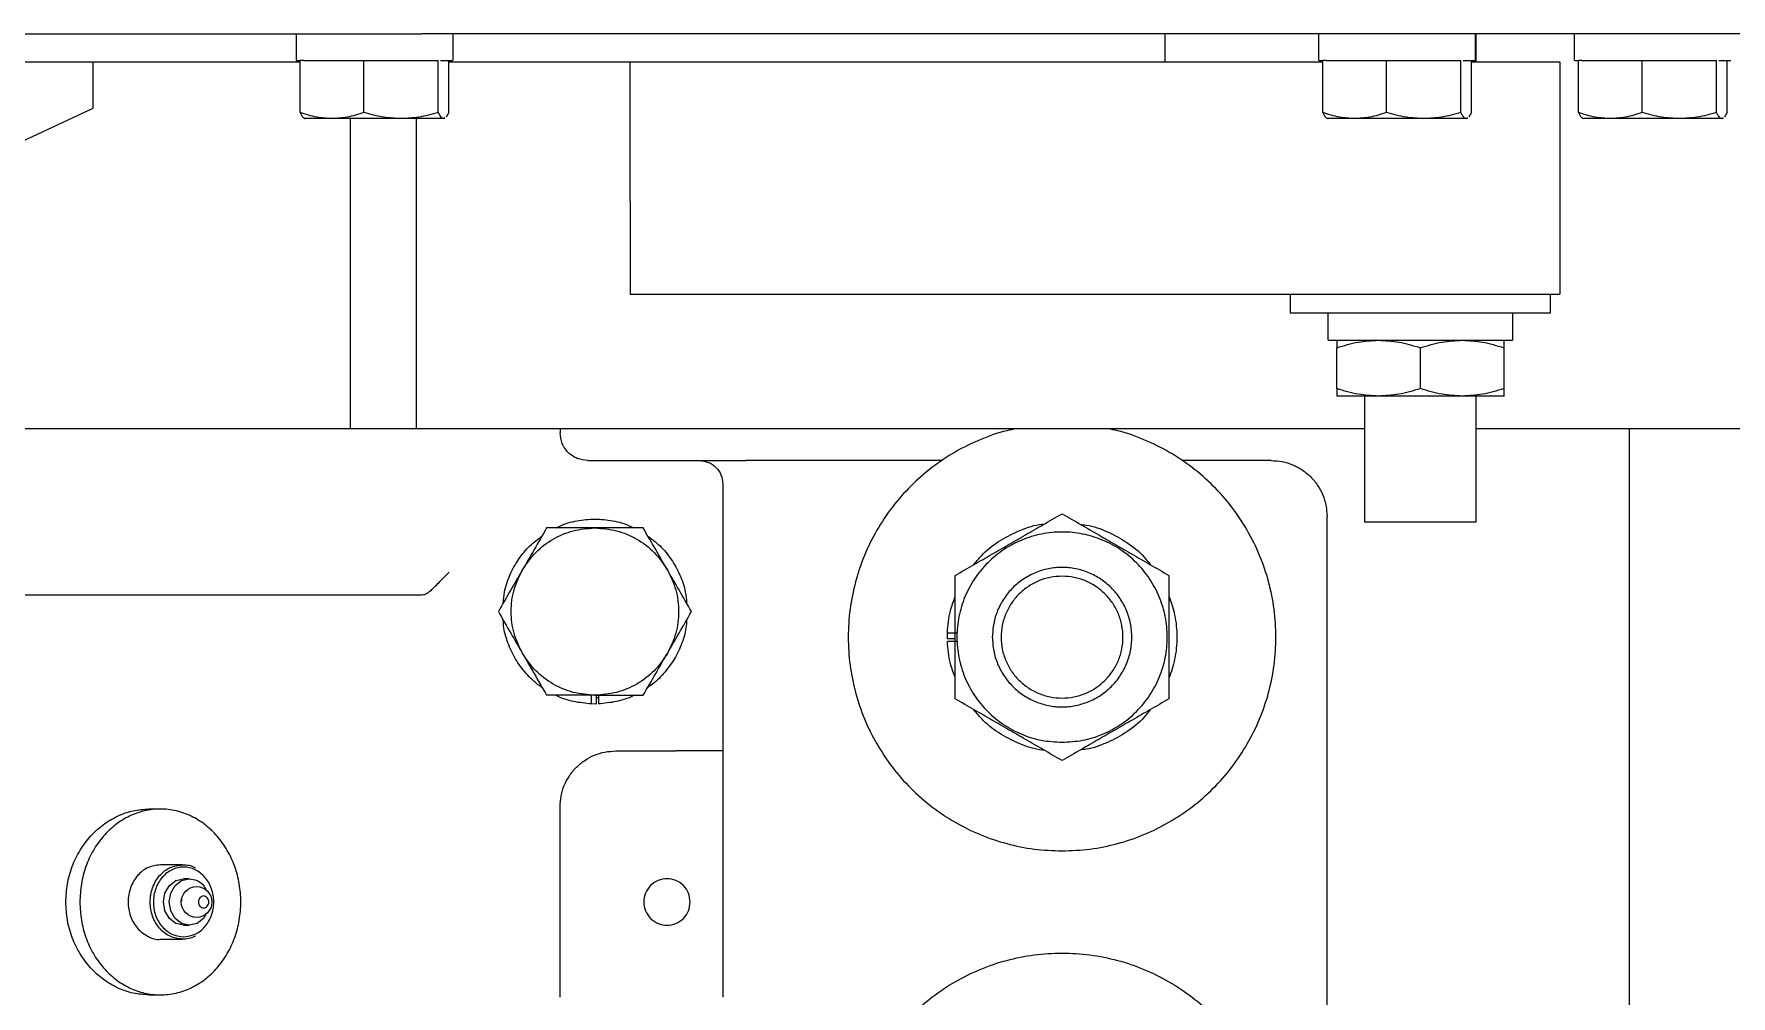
# Model space of a CAD drawing. Header units: millimetres. Extents: x 861 to 27901, y 673 to 17923.
# Drawn here: x 10912.1 to 11201.6, y 9359.3 to 9523.5 of the extents above; entities that cross this region are included whole.
import ezdxf

# ---------------------------------------------------------------- set-up
doc = ezdxf.new("R2010")
doc.units = ezdxf.units.MM
doc.header["$LTSCALE"] = 33.3

msp = doc.modelspace()

# ---------------------------------------------------------------- linework, layer by layer
at = {"color": 7, "linetype": 'Continuous', "lineweight": 25}
for p, q in [((10956.78, 9523.51), (10956.78, 9518.96)), ((11378.12, 9523.51), (10978.25, 9523.51)), ((10983.56, 9518.96), (10983.56, 9523.51)), ((11104.95, 9523.51), (11104.95, 9518.75)), ((11131.21, 9523.51), (11131.21, 9518.96)), ((11157.98, 9518.96), (11157.98, 9523.51)), ((11158.08, 9518.75), (11158.08, 9523.51)), ((11174.82, 9523.51), (11174.82, 9518.96)), ((10831.42, 9518.75), (10957.47, 9518.75)), ((10922.2, 9510.82), (10922.2, 9518.75)), ((10957.47, 9510.11), (10957.47, 9518.96)), ((10958.04, 9518.96), (10957.47, 9518.96)), ((10967.79, 9518.96), (10969.02, 9518.96)), ((10968.36, 9510.11), (10968.36, 9518.96)), ((10980.39, 9518.96), (10981.05, 9518.96)), ((10981.05, 9510.11), (10981.05, 9518.96)), ((10982.86, 9510.11), (10982.86, 9518.96)), ((10982.86, 9518.75), (11131.9, 9518.75)), ((11013.78, 9494.97), (11013.78, 9518.75)), ((11131.9, 9510.11), (11131.9, 9518.96)), ((11132.47, 9518.96), (11131.9, 9518.96)), ((11142.21, 9518.96), (11143.45, 9518.96)), ((11142.78, 9510.11), (11142.78, 9518.96)), ((11154.81, 9518.96), (11155.48, 9518.96)), ((11155.48, 9510.11), (11155.48, 9518.96)), ((11157.29, 9510.11), (11157.29, 9518.96)), ((11157.29, 9518.75), (11172.35, 9518.75)), ((11172.35, 9518.75), (11172.35, 9494.97)), ((11175.51, 9510.11), (11175.51, 9518.96)), ((11176.08, 9518.96), (11175.51, 9518.96)), ((11185.82, 9518.96), (11187.06, 9518.96)), ((11186.39, 9510.11), (11186.39, 9518.96)), ((11198.42, 9518.96), (11199.09, 9518.96)), ((11199.09, 9510.11), (11199.09, 9518.96)), ((11200.9, 9510.11), (11200.9, 9518.96)), ((10831.42, 9468.7), (10922.2, 9510.82)), ((10982.86, 9510.11), (10982.39, 9509.3)), ((11157.29, 9510.11), (11156.81, 9509.3)), ((11200.9, 9510.11), (11200.42, 9509.3)), ((10958.14, 9509.12), (10958.28, 9509.05)), ((10966.04, 9509.08), (10966.04, 9456.12)), ((10977.25, 9509.05), (10977.25, 9456.12)), ((10982.17, 9509.17), (10981.96, 9509.05)), ((10982.06, 9509.05), (10982.19, 9509.12)), ((11132.57, 9509.12), (11132.7, 9509.05)), ((11156.6, 9509.17), (11156.39, 9509.05)), ((11156.49, 9509.05), (11156.62, 9509.12)), ((11176.18, 9509.12), (11176.31, 9509.05)), ((11200.2, 9509.17), (11199.99, 9509.05)), ((11200.1, 9509.05), (11200.23, 9509.12)), ((11013.78, 9479.11), (11172.35, 9479.11)), ((11126.36, 9479.11), (11126.36, 9475.94)), ((11170.76, 9475.94), (11170.76, 9479.11)), ((11132.79, 9475.94), (11132.79, 9471.23)), ((11164.34, 9471.23), (11164.34, 9475.94)), ((11134.29, 9462.99), (11134.29, 9469.95)), ((11148.56, 9462.99), (11148.56, 9469.95)), ((11162.83, 9462.99), (11162.83, 9469.95)), ((11139.05, 9461.71), (11139.05, 9440.26)), ((11158.08, 9440.26), (11158.08, 9461.71)), ((11139.05, 9456.12), (10841.8, 9456.12)), ((11001.82, 9456.12), (11001.82, 9455.46)), ((11410.52, 9456.12), (11158.08, 9456.12)), ((11184.24, 9292), (11184.24, 9456.12)), ((11006.58, 9450.7), (11025.6, 9450.7)), ((11067.03, 9450.7), (11033.53, 9450.7)), ((11123.13, 9450.7), (11107.86, 9450.7)), ((11029.57, 9446.74), (11029.57, 9401.15)), ((11132.64, 9309.57), (11132.64, 9441.19)), ((11067.88, 9420.27), (11067.89, 9421.32)), ((11069.21, 9420.27), (11067.88, 9420.27)), ((11067.89, 9421.32), (11069.47, 9421.32)), ((11069.47, 9419.83), (11067.89, 9419.83)), ((11007.18, 9409.17), (11007.18, 9410.66)), ((11008.01, 9409.16), (11007.18, 9409.17)), ((11008.01, 9409.16), (11008.01, 9410.66)), ((11008.01, 9410.27), (11008.35, 9410.29)), ((11008.35, 9410.66), (11008.35, 9409.17)), ((11011.33, 9401.15), (11021.64, 9401.15)), ((10933.63, 9391.24), (10931.65, 9391.24)), ((11001.82, 9359.13), (11001.82, 9391.63)), ((11029.57, 9391.63), (11029.57, 9359.13)), ((10937.41, 9381.72), (10933.64, 9381.72)), ((10938.58, 9379.35), (10937.6, 9379.35)), ((10937.21, 9375.33), (10937.23, 9375.56)), ((10937.28, 9375.83), (10937.23, 9375.56)), ((10937.6, 9371.42), (10938.58, 9371.42)), ((10933.63, 9369.04), (10937.4, 9369.04)), ((10931.65, 9359.52), (10933.63, 9359.52))]:
    msp.add_line(p, q, dxfattribs=at)
at = {"color": 7, "linetype": 'Continuous', "lineweight": 25, "flags": 128}
for points in [[(10937.6, 9371.42), (10937.59, 9371.42), (10936.28, 9371.72), (10935.17, 9372.58), (10934.42, 9373.87), (10934.16, 9375.39), (10934.43, 9376.9), (10935.17, 9378.19), (10936.29, 9379.05), (10937.6, 9379.35)], [(10941.52, 9373.47), (10941, 9372.57), (10939.89, 9371.72), (10938.58, 9371.42), (10937.26, 9371.72), (10936.15, 9372.58), (10935.41, 9373.87), (10935.15, 9375.39), (10935.41, 9376.9), (10936.16, 9378.19), (10937.27, 9379.05), (10938.58, 9379.35)]]:
    msp.add_lwpolyline(points, dxfattribs=at)
at = {"color": 7, "linetype": 'Continuous', "lineweight": 25}
msp.add_circle((10939.82, 9375.38), 2.62, dxfattribs=at)
for points in [[(10899.41, 9523.51), (10902.85, 9523.51), (10909.73, 9523.51), (10920, 9523.51), (10930.18, 9523.51), (10940.23, 9523.51), (10950.12, 9523.51), (10959.78, 9523.51), (10969.21, 9523.51), (10975.24, 9523.51), (10978.25, 9523.51)], [(10958.04, 9518.96), (10958.56, 9518.96), (10959.6, 9518.96), (10961.93, 9518.96), (10964.68, 9518.96), (10966.75, 9518.96), (10967.79, 9518.96)], [(10969.02, 9518.96), (10970.09, 9518.96), (10972.22, 9518.96), (10975.32, 9518.96), (10978.15, 9518.96), (10979.64, 9518.96), (10980.39, 9518.96)], [(11132.47, 9518.96), (11132.99, 9518.96), (11134.03, 9518.96), (11136.36, 9518.96), (11139.11, 9518.96), (11141.18, 9518.96), (11142.21, 9518.96)], [(11143.45, 9518.96), (11144.52, 9518.96), (11146.65, 9518.96), (11149.74, 9518.96), (11152.58, 9518.96), (11154.07, 9518.96), (11154.81, 9518.96)], [(11176.08, 9518.96), (11176.6, 9518.96), (11177.63, 9518.96), (11179.97, 9518.96), (11182.72, 9518.96), (11184.79, 9518.96), (11185.82, 9518.96)], [(11187.06, 9518.96), (11188.12, 9518.96), (11190.26, 9518.96), (11193.35, 9518.96), (11196.19, 9518.96), (11197.68, 9518.96), (11198.42, 9518.96)], [(10974.7, 9509.05), (10973.71, 9509.05), (10971.73, 9509.05), (10968.58, 9509.05), (10965.53, 9509.05), (10963.79, 9509.05), (10962.91, 9509.05)], [(10981.96, 9509.05), (10981.74, 9509.05), (10981.31, 9509.05), (10979.69, 9509.05), (10977.49, 9509.05), (10975.63, 9509.05), (10974.7, 9509.05)], [(11149.13, 9509.05), (11148.14, 9509.05), (11146.16, 9509.05), (11143.01, 9509.05), (11139.96, 9509.05), (11138.21, 9509.05), (11137.34, 9509.05)], [(11156.39, 9509.05), (11156.17, 9509.05), (11155.74, 9509.05), (11154.12, 9509.05), (11151.92, 9509.05), (11150.06, 9509.05), (11149.13, 9509.05)], [(11192.74, 9509.05), (11191.75, 9509.05), (11189.77, 9509.05), (11186.62, 9509.05), (11183.56, 9509.05), (11181.82, 9509.05), (11180.95, 9509.05)], [(11199.99, 9509.05), (11199.78, 9509.05), (11199.35, 9509.05), (11197.72, 9509.05), (11195.53, 9509.05), (11193.67, 9509.05), (11192.74, 9509.05)], [(11013.78, 9494.97), (11013.78, 9493.93), (11013.78, 9491.85), (11013.78, 9488.86), (11013.78, 9486.1), (11013.78, 9483.68), (11013.78, 9481.69), (11013.78, 9480.23), (11013.78, 9479.29), (11013.78, 9479.17), (11013.78, 9479.11)], [(11172.35, 9494.97), (11172.35, 9493.93), (11172.35, 9491.85), (11172.35, 9488.86), (11172.35, 9486.1), (11172.35, 9483.68), (11172.35, 9481.69), (11172.35, 9480.23), (11172.35, 9479.29), (11172.35, 9479.17), (11172.35, 9479.11)], [(11126.36, 9475.94), (11126.44, 9475.94), (11126.61, 9475.94), (11127.93, 9475.94), (11129.98, 9475.94), (11132.76, 9475.94), (11136.15, 9475.94), (11140.01, 9475.94), (11144.2, 9475.94), (11147.11, 9475.94), (11148.56, 9475.94)], [(11148.56, 9475.94), (11150.01, 9475.94), (11152.92, 9475.94), (11157.11, 9475.94), (11160.98, 9475.94), (11164.36, 9475.94), (11167.14, 9475.94), (11169.19, 9475.94), (11170.51, 9475.94), (11170.68, 9475.94), (11170.76, 9475.94)], [(11141.43, 9461.71), (11140.39, 9461.71), (11138.33, 9461.71), (11136.08, 9461.71), (11134.57, 9461.71), (11134.38, 9461.71), (11134.29, 9461.71)], [(11155.7, 9461.71), (11154.57, 9461.71), (11152.32, 9461.71), (11148.56, 9461.71), (11144.81, 9461.71), (11142.55, 9461.71), (11141.43, 9461.71)], [(11162.83, 9461.71), (11162.74, 9461.71), (11162.55, 9461.71), (11161.05, 9461.71), (11158.79, 9461.71), (11156.73, 9461.71), (11155.7, 9461.71)], [(11006.58, 9450.7), (11005.95, 9450.77), (11004.71, 9450.92), (11003.13, 9452.02), (11002.03, 9453.59), (11001.89, 9454.84), (11001.82, 9455.46)], [(11025.6, 9450.7), (11026.12, 9450.64), (11027.16, 9450.52), (11028.47, 9449.61), (11029.39, 9448.3), (11029.51, 9447.26), (11029.57, 9446.74)], [(11025.6, 9450.7), (11025.63, 9450.7), (11025.69, 9450.7), (11026.16, 9450.7), (11026.9, 9450.7), (11027.89, 9450.7), (11029.1, 9450.7), (11030.48, 9450.7), (11031.98, 9450.7), (11033.01, 9450.7), (11033.53, 9450.7)], [(11123.13, 9450.7), (11123.75, 9450.67), (11124.99, 9450.6), (11126.79, 9450.03), (11128.45, 9449.15), (11129.9, 9447.96), (11131.09, 9446.51), (11131.97, 9444.85), (11132.53, 9443.06), (11132.6, 9441.81), (11132.64, 9441.19)], [(11139.05, 9440.26), (11139.08, 9440.26), (11139.15, 9440.26), (11139.72, 9440.26), (11140.6, 9440.26), (11141.79, 9440.26), (11143.24, 9440.26), (11144.9, 9440.26), (11146.69, 9440.26), (11148.56, 9440.26), (11150.43, 9440.26), (11152.23, 9440.26), (11153.88, 9440.26), (11155.33, 9440.26), (11156.52, 9440.26), (11157.4, 9440.26), (11157.97, 9440.26), (11158.04, 9440.26), (11158.08, 9440.26)], [(10995.41, 9432.07), (10996.11, 9433.1), (10997.52, 9435.17), (11000.56, 9437.42), (11004.03, 9438.92), (11006.52, 9439.11), (11007.76, 9439.21)], [(11007.76, 9439.21), (11009.01, 9439.11), (11011.5, 9438.92), (11014.97, 9437.42), (11018.01, 9435.17), (11019.42, 9433.1), (11020.12, 9432.07)], [(11087.45, 9402.64), (11086.27, 9402.7), (11083.92, 9402.84), (11080.54, 9403.9), (11077.42, 9405.56), (11074.68, 9407.81), (11072.44, 9410.54), (11070.77, 9413.67), (11069.74, 9417.05), (11069.39, 9420.57), (11069.74, 9424.1), (11070.77, 9427.48), (11072.44, 9430.6), (11074.68, 9433.34), (11077.42, 9435.59), (11080.54, 9437.25), (11083.92, 9438.28), (11087.45, 9438.63), (11090.97, 9438.28), (11094.36, 9437.25), (11097.48, 9435.59), (11100.21, 9433.34), (11102.46, 9430.6), (11104.13, 9427.48), (11105.15, 9424.1), (11105.5, 9420.57), (11105.15, 9417.05), (11104.13, 9413.67), (11102.46, 9410.54), (11100.21, 9407.81), (11097.48, 9405.56), (11094.36, 9403.9), (11090.97, 9402.84), (11088.62, 9402.7), (11087.45, 9402.64)], [(10995.41, 9417.8), (10994.86, 9418.93), (10993.78, 9421.18), (10993.35, 9424.93), (10993.78, 9428.69), (10994.86, 9430.94), (10995.41, 9432.07)], [(11020.12, 9432.07), (11020.67, 9430.94), (11021.75, 9428.69), (11022.18, 9424.93), (11021.75, 9421.18), (11020.67, 9418.93), (11020.12, 9417.8)], [(11075.55, 9420.57), (11075.6, 9421.35), (11075.69, 9422.91), (11076.39, 9425.15), (11077.49, 9427.22), (11078.98, 9429.04), (11080.8, 9430.53), (11082.87, 9431.63), (11085.11, 9432.31), (11087.45, 9432.54), (11089.78, 9432.31), (11092.03, 9431.63), (11094.1, 9430.53), (11095.91, 9429.04), (11097.4, 9427.22), (11098.51, 9425.15), (11099.19, 9422.91), (11099.42, 9420.57), (11099.19, 9418.24), (11098.51, 9415.99), (11097.4, 9413.92), (11095.91, 9412.11), (11094.1, 9410.62), (11092.03, 9409.52), (11089.78, 9408.83), (11087.45, 9408.6), (11085.11, 9408.83), (11082.87, 9409.52), (11080.8, 9410.62), (11078.98, 9412.11), (11077.49, 9413.92), (11076.39, 9415.99), (11075.69, 9418.24), (11075.6, 9419.8), (11075.55, 9420.57)], [(11077.06, 9420.57), (11077.09, 9421.25), (11077.17, 9422.61), (11077.79, 9424.58), (11078.75, 9426.38), (11080.05, 9427.97), (11081.64, 9429.27), (11083.44, 9430.24), (11085.41, 9430.83), (11087.45, 9431.03), (11089.49, 9430.83), (11091.45, 9430.24), (11093.26, 9429.27), (11094.84, 9427.97), (11096.14, 9426.38), (11097.11, 9424.58), (11097.7, 9422.61), (11097.9, 9420.57), (11097.7, 9418.53), (11097.11, 9416.57), (11096.14, 9414.76), (11094.84, 9413.18), (11093.26, 9411.88), (11091.45, 9410.91), (11089.49, 9410.32), (11087.45, 9410.12), (11085.41, 9410.32), (11083.44, 9410.91), (11081.64, 9411.88), (11080.05, 9413.18), (11078.75, 9414.76), (11077.79, 9416.57), (11077.17, 9418.53), (11077.09, 9419.89), (11077.06, 9420.57)], [(10978.03, 9427.71), (10975.6, 9427.71), (10970.73, 9427.71), (10962.53, 9427.71), (10953.74, 9427.71), (10944.34, 9427.71), (10934.41, 9427.71), (10924, 9427.71), (10913.17, 9427.71), (10901.99, 9427.71), (10890.52, 9427.71), (10878.85, 9427.71), (10867.03, 9427.71), (10855.14, 9427.71), (10843.25, 9427.71), (10831.43, 9427.71), (10819.75, 9427.71), (10808.29, 9427.71), (10797.11, 9427.71), (10786.28, 9427.71), (10775.87, 9427.71), (10765.93, 9427.71), (10756.53, 9427.71), (10747.74, 9427.71), (10739.55, 9427.71), (10734.68, 9427.71), (10732.25, 9427.71)], [(11007.76, 9410.66), (11006.52, 9410.76), (11004.03, 9410.95), (11000.56, 9412.45), (10997.52, 9414.7), (10996.11, 9416.77), (10995.41, 9417.8)], [(11020.12, 9417.8), (11019.42, 9416.77), (11018.01, 9414.7), (11014.97, 9412.45), (11011.5, 9410.95), (11009.01, 9410.76), (11007.76, 9410.66)], [(11001.82, 9391.63), (11001.85, 9392.26), (11001.92, 9393.5), (11002.49, 9395.3), (11003.37, 9396.95), (11004.56, 9398.41), (11006.01, 9399.6), (11007.67, 9400.48), (11009.46, 9401.04), (11010.71, 9401.11), (11011.33, 9401.15)], [(11029.57, 9401.15), (11029.54, 9401.15), (11029.48, 9401.15), (11029.01, 9401.15), (11028.28, 9401.15), (11027.28, 9401.15), (11026.07, 9401.15), (11024.69, 9401.15), (11023.2, 9401.15), (11022.16, 9401.15), (11021.64, 9401.15)], [(11029.57, 9401.15), (11029.57, 9401.11), (11029.57, 9401.04), (11029.57, 9400.48), (11029.57, 9399.6), (11029.57, 9398.41), (11029.57, 9396.95), (11029.57, 9395.3), (11029.57, 9393.5), (11029.57, 9392.26), (11029.57, 9391.63)], [(10919.9, 9375.38), (10919.95, 9376.42), (10920.05, 9378.49), (10920.87, 9381.49), (10922.14, 9384.25), (10923.86, 9386.67), (10925.95, 9388.65), (10928.34, 9390.13), (10930.94, 9391.03), (10933.63, 9391.34), (10936.33, 9391.03), (10938.92, 9390.13), (10941.31, 9388.65), (10943.41, 9386.67), (10945.12, 9384.25), (10946.4, 9381.49), (10947.19, 9378.49), (10947.45, 9375.38), (10947.19, 9372.27), (10946.4, 9369.27), (10945.12, 9366.51), (10943.41, 9364.1), (10941.31, 9362.11), (10938.92, 9360.64), (10936.33, 9359.73), (10933.63, 9359.42), (10930.94, 9359.73), (10928.34, 9360.64), (10925.95, 9362.11), (10923.86, 9364.1), (10922.14, 9366.51), (10920.87, 9369.27), (10920.05, 9372.27), (10919.95, 9374.34), (10919.9, 9375.38)], [(10937.39, 9369.04), (10936.67, 9369.13), (10935.24, 9369.33), (10933.41, 9370.8), (10932.19, 9372.9), (10931.76, 9375.39), (10932.19, 9377.88), (10933.42, 9379.98), (10935.25, 9381.44), (10936.69, 9381.63), (10937.41, 9381.72)], [(10937.59, 9369.43), (10936.92, 9369.53), (10935.57, 9369.71), (10933.86, 9371.08), (10932.71, 9373.05), (10932.31, 9375.39), (10932.72, 9377.72), (10933.87, 9379.7), (10935.58, 9381.02), (10937.6, 9381.48), (10939.62, 9381.02), (10941.34, 9379.69), (10942.48, 9377.71), (10942.88, 9375.37), (10942.48, 9373.04), (10941.33, 9371.07), (10939.61, 9369.7), (10938.26, 9369.52), (10937.59, 9369.43)], [(11024.02, 9375.38), (11023.96, 9374.86), (11023.84, 9373.82), (11022.92, 9372.51), (11021.61, 9371.62), (11020.05, 9371.31), (11018.5, 9371.62), (11017.18, 9372.51), (11016.3, 9373.82), (11015.99, 9375.38), (11016.3, 9376.94), (11017.18, 9378.26), (11018.5, 9379.14), (11020.05, 9379.45), (11021.61, 9379.14), (11022.92, 9378.26), (11023.84, 9376.94), (11023.96, 9375.9), (11024.02, 9375.38)], [(10940.14, 9375.38), (10940.15, 9375.52), (10940.18, 9375.78), (10940.38, 9376.12), (10940.68, 9376.35), (10941.02, 9376.43), (10941.37, 9376.35), (10941.66, 9376.12), (10941.86, 9375.78), (10941.93, 9375.38), (10941.86, 9374.98), (10941.66, 9374.64), (10941.37, 9374.42), (10941.02, 9374.34), (10940.67, 9374.42), (10940.38, 9374.64), (10940.18, 9374.98), (10940.15, 9375.25), (10940.14, 9375.38)], [(11087.45, 9293.72), (11089.04, 9293.78), (11092.22, 9293.9), (11096.91, 9294.87), (11101.44, 9296.39), (11105.73, 9298.51), (11109.71, 9301.17), (11113.31, 9304.33), (11116.46, 9307.92), (11119.12, 9311.9), (11121.24, 9316.19), (11122.78, 9320.72), (11123.71, 9325.41), (11124.02, 9330.19), (11123.71, 9334.96), (11122.78, 9339.65), (11121.24, 9344.19), (11119.12, 9348.48), (11116.46, 9352.45), (11113.31, 9356.05), (11109.71, 9359.21), (11105.73, 9361.86), (11101.44, 9363.98), (11096.91, 9365.52), (11092.22, 9366.45), (11087.45, 9366.76), (11082.67, 9366.45), (11077.98, 9365.52), (11073.45, 9363.98), (11069.16, 9361.86), (11065.18, 9359.21), (11061.58, 9356.05), (11058.43, 9352.45), (11055.77, 9348.48), (11053.66, 9344.19), (11052.12, 9339.65), (11051.18, 9334.96), (11050.87, 9330.19), (11051.18, 9325.41), (11052.12, 9320.72), (11053.66, 9316.19), (11055.77, 9311.9), (11058.43, 9307.92), (11061.58, 9304.33), (11065.18, 9301.17), (11069.16, 9298.51), (11073.45, 9296.39), (11077.98, 9294.87), (11082.67, 9293.9), (11085.86, 9293.78), (11087.45, 9293.72)]]:
    msp.add_open_spline(points, degree=3, dxfattribs=at)
for points, knots in [([(10956.88, 9518.96), (10956.85, 9518.96), (10956.78, 9518.96), (10957.24, 9518.96), (10957.57, 9518.96)], [0, 0, 0, 0, 0.3077903, 1, 1, 1, 1]), ([(10981.42, 9518.96), (10981.86, 9518.96), (10982.84, 9518.96), (10983.51, 9518.96), (10983.47, 9518.96), (10983.46, 9518.96)], [0, 0, 0, 0, 0.343823, 0.765706, 1, 1, 1, 1]), ([(11131.3, 9518.96), (11131.28, 9518.96), (11131.2, 9518.96), (11131.67, 9518.96), (11132, 9518.96)], [0, 0, 0, 0, 0.3077903, 1, 1, 1, 1]), ([(11155.85, 9518.96), (11156.29, 9518.96), (11157.27, 9518.96), (11157.94, 9518.96), (11157.9, 9518.96), (11157.89, 9518.96)], [0, 0, 0, 0, 0.343823, 0.765706, 1, 1, 1, 1]), ([(11174.91, 9518.96), (11174.89, 9518.96), (11174.81, 9518.96), (11175.28, 9518.96), (11175.6, 9518.96)], [0, 0, 0, 0, 0.3077903, 1, 1, 1, 1]), ([(11199.46, 9518.96), (11199.9, 9518.96), (11200.87, 9518.96), (11201.55, 9518.96), (11201.51, 9518.96), (11201.5, 9518.96)], [0, 0, 0, 0, 0.343823, 0.765706, 1, 1, 1, 1]), ([(10962.91, 9509.05), (10962.05, 9509.1), (10960.21, 9509.2), (10958.42, 9509.79), (10957.47, 9510.11)], [0, 0, 0, 0, 0.467229, 1, 1, 1, 1]), ([(10957.47, 9510.11), (10957.63, 9509.78), (10957.86, 9509.3), (10958.1, 9509.2), (10958.17, 9509.17)], [0, 0, 0, 0, 0.690209, 1, 1, 1, 1]), ([(10968.36, 9510.11), (10967.4, 9509.79), (10965.62, 9509.2), (10963.78, 9509.1), (10962.91, 9509.05)], [0, 0, 0, 0, 0.532771, 1, 1, 1, 1]), ([(10974.7, 9509.05), (10973.7, 9509.1), (10971.55, 9509.2), (10969.47, 9509.79), (10968.36, 9510.11)], [0, 0, 0, 0, 0.467229, 1, 1, 1, 1]), ([(10981.05, 9510.11), (10979.94, 9509.79), (10977.86, 9509.2), (10975.71, 9509.1), (10974.7, 9509.05)], [0, 0, 0, 0, 0.532771, 1, 1, 1, 1]), ([(10981.96, 9509.05), (10981.81, 9509.1), (10981.51, 9509.2), (10981.21, 9509.79), (10981.05, 9510.11)], [0, 0, 0, 0, 0.467229, 1, 1, 1, 1]), ([(11137.34, 9509.05), (11136.48, 9509.1), (11134.64, 9509.2), (11132.85, 9509.79), (11131.9, 9510.11)], [0, 0, 0, 0, 0.467229, 1, 1, 1, 1]), ([(11131.9, 9510.11), (11132.06, 9509.78), (11132.29, 9509.3), (11132.53, 9509.2), (11132.6, 9509.17)], [0, 0, 0, 0, 0.690209, 1, 1, 1, 1]), ([(11142.78, 9510.11), (11141.83, 9509.79), (11140.05, 9509.2), (11138.2, 9509.1), (11137.34, 9509.05)], [0, 0, 0, 0, 0.532771, 1, 1, 1, 1]), ([(11149.13, 9509.05), (11148.13, 9509.1), (11145.98, 9509.2), (11143.89, 9509.79), (11142.78, 9510.11)], [0, 0, 0, 0, 0.467229, 1, 1, 1, 1]), ([(11155.48, 9510.11), (11154.37, 9509.79), (11152.29, 9509.2), (11150.14, 9509.1), (11149.13, 9509.05)], [0, 0, 0, 0, 0.532771, 1, 1, 1, 1]), ([(11156.39, 9509.05), (11156.24, 9509.1), (11155.94, 9509.2), (11155.64, 9509.79), (11155.48, 9510.11)], [0, 0, 0, 0, 0.467229, 1, 1, 1, 1]), ([(11180.95, 9509.05), (11180.09, 9509.1), (11178.25, 9509.2), (11176.46, 9509.79), (11175.51, 9510.11)], [0, 0, 0, 0, 0.467229, 1, 1, 1, 1]), ([(11175.51, 9510.11), (11175.67, 9509.78), (11175.9, 9509.3), (11176.13, 9509.2), (11176.21, 9509.17)], [0, 0, 0, 0, 0.690209, 1, 1, 1, 1]), ([(11186.39, 9510.11), (11185.44, 9509.79), (11183.66, 9509.2), (11181.81, 9509.1), (11180.95, 9509.05)], [0, 0, 0, 0, 0.532771, 1, 1, 1, 1]), ([(11192.74, 9509.05), (11191.73, 9509.1), (11189.58, 9509.2), (11187.5, 9509.79), (11186.39, 9510.11)], [0, 0, 0, 0, 0.467229, 1, 1, 1, 1]), ([(11199.09, 9510.11), (11197.98, 9509.79), (11195.89, 9509.2), (11193.74, 9509.1), (11192.74, 9509.05)], [0, 0, 0, 0, 0.532771, 1, 1, 1, 1]), ([(11199.99, 9509.05), (11199.85, 9509.1), (11199.54, 9509.2), (11199.25, 9509.79), (11199.09, 9510.11)], [0, 0, 0, 0, 0.467229, 1, 1, 1, 1]), ([(10962.91, 9509.05), (10962.14, 9509.05), (10960.59, 9509.05), (10959.08, 9509.05), (10958.3, 9509.05), (10958.36, 9509.05), (10958.38, 9509.05)], [0, 0, 0, 0, 0.286193, 0.572386, 0.85858, 1, 1, 1, 1]), ([(11137.34, 9509.05), (11136.57, 9509.05), (11135.01, 9509.05), (11133.51, 9509.05), (11132.73, 9509.05), (11132.79, 9509.05), (11132.81, 9509.05)], [0, 0, 0, 0, 0.286193, 0.572386, 0.85858, 1, 1, 1, 1]), ([(11180.95, 9509.05), (11180.17, 9509.05), (11178.62, 9509.05), (11177.12, 9509.05), (11176.33, 9509.05), (11176.39, 9509.05), (11176.41, 9509.05)], [0, 0, 0, 0, 0.2861932, 0.5723864, 0.8585797, 1, 1, 1, 1]), ([(11132.86, 9471.23), (11132.84, 9471.23), (11132.77, 9471.23), (11133.27, 9471.23), (11134.33, 9471.23), (11135.96, 9471.23), (11138.05, 9471.23), (11140.55, 9471.23), (11143.34, 9471.23), (11146.33, 9471.23), (11149.4, 9471.23), (11152.44, 9471.23), (11155.33, 9471.23), (11157.97, 9471.23), (11160.26, 9471.23), (11162.11, 9471.23), (11163.44, 9471.23), (11164.22, 9471.23), (11164.27, 9471.23), (11164.29, 9471.23)], [0, 0, 0, 0, 0.0227145, 0.0844704, 0.1462263, 0.2079823, 0.2697382, 0.3314941, 0.39325, 0.455006, 0.5167619, 0.5785178, 0.6402738, 0.7020297, 0.7637856, 0.8255416, 0.8872975, 0.9490534, 1, 1, 1, 1]), ([(11134.29, 9469.95), (11135.52, 9470.33), (11137.86, 9471.04), (11140.27, 9471.17), (11141.43, 9471.23)], [0, 0, 0, 0, 0.523687, 1, 1, 1, 1]), ([(11134.29, 9471.23), (11134.29, 9471.17), (11134.29, 9471.04), (11134.29, 9470.33), (11134.29, 9469.95)], [0, 0, 0, 0, 0.476313, 1, 1, 1, 1]), ([(11141.43, 9471.23), (11142.58, 9471.17), (11145, 9471.04), (11147.34, 9470.33), (11148.56, 9469.95)], [0, 0, 0, 0, 0.476313, 1, 1, 1, 1]), ([(11148.56, 9469.95), (11149.79, 9470.33), (11152.13, 9471.04), (11154.55, 9471.17), (11155.7, 9471.23)], [0, 0, 0, 0, 0.523687, 1, 1, 1, 1]), ([(11155.7, 9471.23), (11156.85, 9471.17), (11159.27, 9471.04), (11161.61, 9470.33), (11162.83, 9469.95)], [0, 0, 0, 0, 0.476313, 1, 1, 1, 1]), ([(11162.83, 9469.95), (11162.83, 9470.33), (11162.83, 9471.04), (11162.83, 9471.17), (11162.83, 9471.23)], [0, 0, 0, 0, 0.523687, 1, 1, 1, 1]), ([(11141.43, 9461.71), (11140.27, 9461.77), (11137.86, 9461.9), (11135.52, 9462.61), (11134.29, 9462.99)], [0, 0, 0, 0, 0.476313, 1, 1, 1, 1]), ([(11134.29, 9462.99), (11134.29, 9462.61), (11134.29, 9461.9), (11134.29, 9461.77), (11134.29, 9461.71)], [0, 0, 0, 0, 0.523687, 1, 1, 1, 1]), ([(11148.56, 9462.99), (11147.34, 9462.61), (11145, 9461.9), (11142.58, 9461.77), (11141.43, 9461.71)], [0, 0, 0, 0, 0.523687, 1, 1, 1, 1]), ([(11155.7, 9461.71), (11154.55, 9461.77), (11152.13, 9461.9), (11149.79, 9462.61), (11148.56, 9462.99)], [0, 0, 0, 0, 0.476313, 1, 1, 1, 1]), ([(11162.83, 9462.99), (11161.61, 9462.61), (11159.27, 9461.9), (11156.85, 9461.77), (11155.7, 9461.71)], [0, 0, 0, 0, 0.523687, 1, 1, 1, 1]), ([(11162.83, 9461.71), (11162.83, 9461.77), (11162.83, 9461.9), (11162.83, 9462.61), (11162.83, 9462.99)], [0, 0, 0, 0, 0.476313, 1, 1, 1, 1]), ([(11079.58, 9456.12), (11079.06, 9456.02), (11076.96, 9455.63), (11073.46, 9454.34), (11069.16, 9452.26), (11065.18, 9449.59), (11061.58, 9446.44), (11058.43, 9442.84), (11055.77, 9438.86), (11053.66, 9434.57), (11052.12, 9430.04), (11051.18, 9425.35), (11050.87, 9420.57), (11051.18, 9415.8), (11052.12, 9411.11), (11053.66, 9406.58), (11055.77, 9402.29), (11058.43, 9398.31), (11061.58, 9394.71), (11065.18, 9391.56), (11069.16, 9388.9), (11073.45, 9386.78), (11077.98, 9385.25), (11082.67, 9384.28), (11085.86, 9384.16), (11087.45, 9384.1)], [0, 0, 0, 0, 0.015094, 0.059862, 0.10463, 0.149399, 0.194167, 0.238936, 0.283704, 0.328473, 0.373241, 0.41801, 0.462778, 0.507547, 0.552315, 0.597084, 0.641852, 0.686621, 0.731389, 0.776158, 0.820926, 0.865695, 0.910463, 0.955232, 1, 1, 1, 1]), ([(11087.45, 9384.1), (11089.04, 9384.16), (11092.22, 9384.28), (11096.91, 9385.25), (11101.44, 9386.78), (11105.73, 9388.9), (11109.71, 9391.56), (11113.31, 9394.71), (11116.46, 9398.31), (11119.12, 9402.29), (11121.24, 9406.58), (11122.78, 9411.11), (11123.71, 9415.8), (11124.02, 9420.57), (11123.71, 9425.35), (11122.78, 9430.04), (11121.24, 9434.57), (11119.12, 9438.86), (11116.46, 9442.84), (11113.31, 9446.44), (11109.71, 9449.59), (11105.74, 9452.26), (11101.44, 9454.34), (11097.93, 9455.63), (11095.84, 9456.02), (11095.31, 9456.12)], [0, 0, 0, 0, 0.044768, 0.089537, 0.134305, 0.179074, 0.223842, 0.268611, 0.313379, 0.358148, 0.402916, 0.447685, 0.492453, 0.537222, 0.58199, 0.626759, 0.671527, 0.716296, 0.761064, 0.805833, 0.850601, 0.89537, 0.940138, 0.984906, 1, 1, 1, 1]), ([(11001.17, 9439.21), (11001.38, 9439.32), (11002.48, 9439.92), (11004.72, 9440.48), (11007.76, 9440.82), (11010.81, 9440.48), (11013.05, 9439.92), (11014.15, 9439.32), (11014.36, 9439.21)], [0, 0, 0, 0, 0.051864, 0.275932, 0.5, 0.724068, 0.948136, 1, 1, 1, 1]), ([(11069.21, 9431.1), (11070.29, 9431.73), (11072.35, 9432.92), (11075.41, 9434.68), (11078.33, 9436.37), (11081.25, 9438.05), (11084.3, 9439.82), (11086.36, 9441.01), (11087.45, 9441.63)], [0, 0, 0, 0, 0.181596, 0.345504, 0.5, 0.654479, 0.818394, 1, 1, 1, 1]), ([(11087.45, 9441.63), (11088.53, 9441.01), (11090.59, 9439.82), (11093.65, 9438.05), (11096.56, 9436.37), (11099.48, 9434.68), (11102.54, 9432.92), (11104.6, 9431.73), (11105.68, 9431.1)], [0, 0, 0, 0, 0.181596, 0.345504, 0.5, 0.654479, 0.818394, 1, 1, 1, 1]), ([(10992.13, 9426.4), (10992.18, 9427.02), (10992.32, 9428.67), (10993.2, 9431.21), (10994.67, 9433.9), (10996.52, 9436.17), (10998.03, 9437.29), (10998.72, 9437.81)], [0, 0, 0, 0, 0.138083, 0.362407, 0.586731, 0.811055, 1, 1, 1, 1]), ([(10999.52, 9439.21), (10998.82, 9437.98), (10997.47, 9435.64), (10996.07, 9433.22), (10995.41, 9432.07)], [0, 0, 0, 0, 0.523687, 1, 1, 1, 1]), ([(11007.76, 9439.21), (11006.43, 9439.21), (11003.64, 9439.21), (11000.94, 9439.21), (10999.52, 9439.21)], [0, 0, 0, 0, 0.476313, 1, 1, 1, 1]), ([(11016, 9439.21), (11014.59, 9439.21), (11011.89, 9439.21), (11009.09, 9439.21), (11007.76, 9439.21)], [0, 0, 0, 0, 0.523687, 1, 1, 1, 1]), ([(11020.12, 9432.07), (11019.46, 9433.22), (11018.06, 9435.64), (11016.71, 9437.98), (11016, 9439.21)], [0, 0, 0, 0, 0.476313, 1, 1, 1, 1]), ([(11016.81, 9437.81), (11017.5, 9437.29), (11019.01, 9436.17), (11020.86, 9433.9), (11022.33, 9431.21), (11023.21, 9428.67), (11023.35, 9427.02), (11023.4, 9426.4)], [0, 0, 0, 0, 0.188945, 0.413269, 0.637593, 0.861917, 1, 1, 1, 1]), ([(11072.39, 9432.94), (11072.91, 9433.58), (11074.23, 9435.2), (11076.95, 9437.23), (11080.35, 9438.9), (11082.9, 9439.77), (11084.28, 9439.86), (11084.4, 9439.87)], [0, 0, 0, 0, 0.174329, 0.441161, 0.707993, 0.974825, 1, 1, 1, 1]), ([(11090.59, 9439.82), (11090.92, 9439.78), (11092.51, 9439.63), (11095.24, 9438.63), (11098.56, 9436.81), (11101.03, 9434.86), (11102.14, 9433.4), (11102.49, 9432.95)], [0, 0, 0, 0, 0.070982, 0.340146, 0.609311, 0.878475, 1, 1, 1, 1]), ([(10979.71, 9428.45), (10979.91, 9428.65), (10980.33, 9429.08), (10981.41, 9430.15), (10982.32, 9431.06), (10982.93, 9431.67)], [0, 0, 0, 0, 0.2286055, 0.4748626, 1, 1, 1, 1]), ([(10995.41, 9432.07), (10994.74, 9430.92), (10993.34, 9428.5), (10991.99, 9426.16), (10991.29, 9424.93)], [0, 0, 0, 0, 0.476313, 1, 1, 1, 1]), ([(11024.24, 9424.93), (11023.54, 9426.16), (11022.18, 9428.5), (11020.79, 9430.92), (11020.12, 9432.07)], [0, 0, 0, 0, 0.523687, 1, 1, 1, 1]), ([(10979.71, 9428.45), (10979.44, 9428.23), (10978.92, 9427.8), (10978.32, 9427.74), (10978.03, 9427.71)], [0, 0, 0, 0, 0.504548, 1, 1, 1, 1]), ([(11069.21, 9410.05), (11069.21, 9411.3), (11069.21, 9413.68), (11069.21, 9417.2), (11069.21, 9420.57), (11069.21, 9423.94), (11069.21, 9427.47), (11069.21, 9429.85), (11069.21, 9431.1)], [0, 0, 0, 0, 0.181596, 0.3455039, 0.5, 0.6544793, 0.8183941, 1, 1, 1, 1]), ([(11105.68, 9431.1), (11105.68, 9429.85), (11105.68, 9427.47), (11105.68, 9423.94), (11105.68, 9420.57), (11105.68, 9417.2), (11105.68, 9413.68), (11105.68, 9411.3), (11105.68, 9410.05)], [0, 0, 0, 0, 0.181596, 0.345504, 0.5, 0.654479, 0.818394, 1, 1, 1, 1]), ([(11067.89, 9421.32), (11067.99, 9422.59), (11068.16, 9424.69), (11068.91, 9426.66), (11069.21, 9427.44)], [0, 0, 0, 0, 0.602809, 1, 1, 1, 1]), ([(11105.68, 9427.57), (11106.05, 9426.5), (11106.82, 9424.24), (11107.12, 9420.57), (11106.82, 9416.91), (11106.05, 9414.64), (11105.68, 9413.58)], [0, 0, 0, 0, 0.235147, 0.5, 0.764853, 1, 1, 1, 1]), ([(10991.29, 9424.93), (10991.99, 9423.71), (10993.34, 9421.37), (10994.74, 9418.95), (10995.41, 9417.8)], [0, 0, 0, 0, 0.523687, 1, 1, 1, 1]), ([(10998.75, 9412.01), (10998.7, 9412.04), (10997.77, 9412.57), (10996.25, 9414.07), (10994.33, 9416.45), (10992.99, 9419.21), (10992.23, 9421.59), (10992.15, 9423.04), (10992.13, 9423.47)], [0, 0, 0, 0, 0.011795, 0.23526, 0.458726, 0.682191, 0.905657, 1, 1, 1, 1]), ([(11023.4, 9423.47), (11023.37, 9423.04), (11023.3, 9421.59), (11022.54, 9419.21), (11021.2, 9416.45), (11019.27, 9414.07), (11017.76, 9412.57), (11016.83, 9412.04), (11016.78, 9412.01)], [0, 0, 0, 0, 0.0943429, 0.3178085, 0.5412741, 0.7647397, 0.9882053, 1, 1, 1, 1]), ([(11020.12, 9417.8), (11020.79, 9418.95), (11022.18, 9421.37), (11023.54, 9423.71), (11024.24, 9424.93)], [0, 0, 0, 0, 0.476313, 1, 1, 1, 1]), ([(11069.21, 9413.71), (11068.91, 9414.49), (11068.16, 9416.45), (11067.99, 9418.56), (11067.89, 9419.83)], [0, 0, 0, 0, 0.397191, 1, 1, 1, 1]), ([(10995.41, 9417.8), (10996.07, 9416.65), (10997.47, 9414.23), (10998.82, 9411.89), (10999.52, 9410.66)], [0, 0, 0, 0, 0.4763129, 1, 1, 1, 1]), ([(11016, 9410.66), (11016.71, 9411.89), (11018.06, 9414.23), (11019.46, 9416.65), (11020.12, 9417.8)], [0, 0, 0, 0, 0.523687, 1, 1, 1, 1]), ([(11007.76, 9410.66), (11006.43, 9410.66), (11003.64, 9410.66), (11000.94, 9410.66), (10999.52, 9410.66)], [0, 0, 0, 0, 0.476313, 1, 1, 1, 1]), ([(11007.18, 9409.17), (11006.16, 9409.28), (11004.14, 9409.49), (11002.08, 9410.09), (11001.14, 9410.63), (11001.09, 9410.66)], [0, 0, 0, 0, 0.484609, 0.969217, 1, 1, 1, 1]), ([(11007.76, 9410.66), (11009.09, 9410.66), (11011.89, 9410.66), (11014.59, 9410.66), (11016, 9410.66)], [0, 0, 0, 0, 0.4763129, 1, 1, 1, 1]), ([(11014.44, 9410.66), (11014.39, 9410.63), (11013.45, 9410.09), (11011.39, 9409.49), (11009.36, 9409.28), (11008.35, 9409.17)], [0, 0, 0, 0, 0.030783, 0.515391, 1, 1, 1, 1]), ([(11087.45, 9399.52), (11086.36, 9400.14), (11084.3, 9401.33), (11081.25, 9403.1), (11078.33, 9404.78), (11075.41, 9406.47), (11072.36, 9408.23), (11070.29, 9409.42), (11069.21, 9410.05)], [0, 0, 0, 0, 0.181596, 0.3455039, 0.5, 0.6544793, 0.8183941, 1, 1, 1, 1]), ([(11084.4, 9401.28), (11084.28, 9401.29), (11082.9, 9401.38), (11080.35, 9402.25), (11076.95, 9403.92), (11074.23, 9405.95), (11072.91, 9407.57), (11072.39, 9408.21)], [0, 0, 0, 0, 0.025175, 0.292007, 0.558839, 0.825671, 1, 1, 1, 1]), ([(11105.68, 9410.05), (11104.6, 9409.42), (11102.54, 9408.23), (11099.48, 9406.47), (11096.56, 9404.78), (11093.65, 9403.1), (11090.59, 9401.33), (11088.53, 9400.14), (11087.45, 9399.52)], [0, 0, 0, 0, 0.181596, 0.3455039, 0.5, 0.6544793, 0.8183941, 1, 1, 1, 1]), ([(11102.49, 9408.2), (11102.14, 9407.75), (11101.03, 9406.29), (11098.56, 9404.34), (11095.24, 9402.52), (11092.51, 9401.52), (11090.92, 9401.37), (11090.59, 9401.33)], [0, 0, 0, 0, 0.121525, 0.390689, 0.659854, 0.929018, 1, 1, 1, 1]), ([(10917.51, 9375.38), (10917.56, 9376.4), (10917.67, 9378.48), (10918.53, 9381.49), (10919.88, 9384.26), (10921.67, 9386.66), (10923.83, 9388.64), (10926.3, 9390.12), (10928.96, 9391.06), (10930.76, 9391.18), (10931.65, 9391.24)], [0, 0, 0, 0, 0.123176, 0.249977, 0.376798, 0.5, 0.623202, 0.750023, 0.876824, 1, 1, 1, 1]), ([(10933.64, 9381.72), (10932.92, 9381.63), (10931.48, 9381.44), (10929.65, 9379.98), (10928.43, 9377.88), (10928, 9375.39), (10928.42, 9372.9), (10929.64, 9370.77), (10931.46, 9369.45), (10932.93, 9368.88), (10933.63, 9369.04), (10933.63, 9369.04)], [0, 0, 0, 0, 0.1249522, 0.2499044, 0.3748566, 0.4998087, 0.6247609, 0.7497131, 0.8746653, 0.9996175, 1, 1, 1, 1]), ([(10937.41, 9381.72), (10938.16, 9381.7), (10938.96, 9381.68), (10939.59, 9381.18), (10939.63, 9381.14)], [0, 0, 0, 0, 0.936051, 1, 1, 1, 1]), ([(10938.58, 9379.35), (10939.03, 9379.28), (10939.92, 9379.16), (10940.95, 9378.4), (10941.31, 9377.69), (10941.44, 9377.43)], [0, 0, 0, 0, 0.386851, 0.773703, 1, 1, 1, 1]), ([(10931.65, 9359.52), (10930.76, 9359.58), (10928.96, 9359.7), (10926.3, 9360.64), (10923.83, 9362.12), (10921.67, 9364.1), (10919.88, 9366.5), (10918.53, 9369.27), (10917.67, 9372.28), (10917.56, 9374.36), (10917.51, 9375.38)], [0, 0, 0, 0, 0.123176, 0.249977, 0.376798, 0.5, 0.623202, 0.750023, 0.876824, 1, 1, 1, 1]), ([(10939.62, 9369.61), (10939.58, 9369.58), (10938.94, 9369.08), (10938.14, 9369.06), (10937.39, 9369.04)], [0, 0, 0, 0, 0.064465, 1, 1, 1, 1])]:
    msp.add_open_spline(points, degree=3, knots=knots, dxfattribs=at)

doc.saveas('drawing.dxf')
